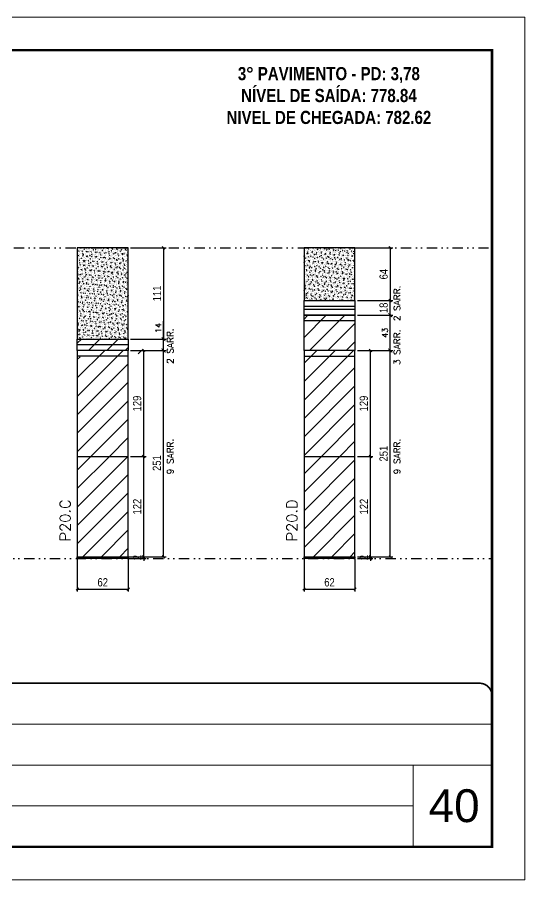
# Model space of a CAD drawing. Extents: x 2949 to 9203, y -16089 to 12527.
# Drawn here: x 8571 to 9189, y 1140 to 2190 of the extents above; entities that cross this region are included whole.
import ezdxf

# ---------------------------------------------------------------- set-up
doc = ezdxf.new("R2010")
doc.units = 0
for name, pattern in [('CONTINUO', [0]), ('DASHED', [0.75, 0.5, -0.25]), ('DIVIDE2', [0.625, 0.25, -0.125, 0, -0.125, 0, -0.125])]:
    doc.linetypes.add(name, pattern=pattern)
for name, color, linetype, lineweight in [('CARIMBO', 255, 'Continuous', 9), ('Folhas', 255, 'Continuous', 9), ('Hachura', 251, 'Continuous', 9), ('SARRAFO DE PRESSAO', 251, 'DASHED', 9), ('Texto Seção', 7, 'Continuous', 15)]:
    doc.layers.add(name, color=color, linetype=linetype, lineweight=lineweight)
for name, color, linetype in [('COTA', 241, 'Continuous'), ('NOMENCLATURA', 7, 'Continuous'), ('Nível', 160, 'Continuous'), ('Painéis', 200, 'Continuous'), ('SARR_2.2x7', 40, 'Continuous')]:
    doc.layers.add(name, color=color, linetype=linetype)
doc.styles.add('ARIAL', font='arial.ttf')
doc.styles.add('COTA TECNICA', font='techl___.ttf', dxfattribs={"height": 10})
doc.styles.add('COTA TECNICA-50', font='techl___.ttf', dxfattribs={"height": 10})
doc.styles.add('REGUA-120', font='ROMANS.shx', dxfattribs={"height": 15})
doc.styles.add('ROMANC', font='techb___.ttf', dxfattribs={"height": 2.5})
doc.styles.add('ROMANS', font='romans.shx')
doc.dimstyles.new('COTA PAINEL-50', dxfattribs={"dimtxt": 10, "dimasz": 3, "dimexe": 3, "dimexo": 3, "dimgap": 3, "dimtad": 1, "dimdec": 1, "dimzin": 12, "dimdsep": 46, "dimtxsty": 'COTA TECNICA-50', "dimblk1": 'OBLIQUE', "dimblk2": 'OBLIQUE', "dimsah": 1, "dimcen": 0.9, "dimclrd": 4, "dimclre": 4, "dimclrt": 240, "dimadec": 1, "dimazin": 3, "dimtfac": 1, "dimtdec": 1, "dimtmove": 0, "dimatfit": 3, "dimfxl": 1, "dimtolj": 1, "dimtzin": 12, "dimarcsym": 0})
doc.dimstyles.new('Cota Paínel', dxfattribs={"dimtxt": 7, "dimasz": 5, "dimexe": 3, "dimexo": 3, "dimgap": 3, "dimtad": 1, "dimdec": 1, "dimzin": 12, "dimdsep": 46, "dimtxsty": 'ROMANS', "dimblk": 'ARCHTICK', "dimcen": 0, "dimclrd": 4, "dimclre": 4, "dimclrt": 1, "dimadec": 1, "dimazin": 3, "dimtfac": 1, "dimtdec": 1, "dimtmove": 0, "dimatfit": 3, "dimldrblk": 'OBLIQUE', "dimfxl": 1, "dimtolj": 1, "dimtzin": 12, "dimarcsym": 0})
doc.dimstyles.new('PAINEL', dxfattribs={"dimtxt": 10, "dimasz": 3, "dimexe": 3, "dimexo": 3, "dimgap": 3, "dimtad": 1, "dimdec": 1, "dimzin": 12, "dimdsep": 46, "dimtxsty": 'COTA TECNICA', "dimblk1": 'OBLIQUE', "dimblk2": 'OBLIQUE', "dimsah": 1, "dimcen": 0.9, "dimclrd": 4, "dimclre": 4, "dimclrt": 240, "dimadec": 1, "dimazin": 3, "dimtfac": 1, "dimtdec": 1, "dimtmove": 0, "dimatfit": 3, "dimfxl": 1, "dimtolj": 1, "dimtzin": 12, "dimarcsym": 0})
pattern_1 = [(45, (-123005.74, -31902.071), (-11.2253202, 11.2253202), [])]
pattern_2 = [(45, (-122949.544, -31902.071), (-11.2253202, 11.2253202), [])]
pattern_3 = [(45, (4755, 4594.3), (-11.22532, 11.22532), [])]

# ---------------------------------------------------------------- blocks, each defined once
blk = doc.blocks.new('9999999999')
at = {"color": 30, "linetype": 'CONTINUO'}
for p, q in [((98564.6, 34379.6), (99584, 34379.6)), ((98564.6, 34329.8), (99488, 34329.8)), ((99584, 34329.8), (99488, 34329.8)), ((99488, 34329.8), (99488, 34230.2)), ((98564.6, 34280), (99488, 34280))]:
    blk.add_line(p, q, dxfattribs=at)
at = {"color": 30, "linetype": 'CONTINUO', "const_width": 2}
blk.add_lwpolyline([(99584, 34230.2), (99584, 34414.4, 0.414214), (99569, 34429.4), (98229, 34429.4, 0.414214), (98214, 34414.4), (98214, 34245.2, 0.414214), (98229, 34230.2), (99584, 34230.2)], format="xyb", dxfattribs=at)
at = {"layer": 'Folhas'}
blk.add_lwpolyline([(98139, 34190.2), (99624, 34190.2), (99624, 35240.2), (98139, 35240.2)], close=True, dxfattribs=at)
at = {"layer": 'Folhas', "color": 30, "const_width": 3}
blk.add_lwpolyline([(98214, 34230.2), (99584, 34230.2), (99584, 35200.2), (98214, 35200.2)], close=True, dxfattribs=at)
blk = doc.blocks.new('_Oblique')
at = {"color": 0, "linetype": 'ByBlock', "lineweight": -2}
blk.add_line((-0.5, -0.5), (0.5, 0.5), dxfattribs=at)
blk = doc.blocks.new('*D1310')
at = {"layer": 'COTA', "color": 4, "lineweight": -2, "transparency": 16777216}
for p, q in [((8643.8, 1529.8), (8643.8, 1490.5)), ((8705.8, 1529.8), (8705.8, 1490.5)), ((8643.8, 1493.5), (8705.8, 1493.5))]:
    blk.add_line(p, q, dxfattribs=at)
at = {"layer": 'Defpoints', "color": 0, "transparency": 16777216}
for p in [(8643.8, 1532.8), (8705.8, 1532.8), (8705.8, 1493.5)]:
    blk.add_point(p, dxfattribs=at)
at = {"layer": 'COTA', "color": 4, "lineweight": -2, "transparency": 16777216, "xscale": 3, "yscale": 3, "zscale": 3, "rotation": 180}
blk.add_blockref('_Oblique', (8643.8, 1493.5), dxfattribs=at)
at = {"layer": 'COTA', "color": 4, "lineweight": -2, "transparency": 16777216, "xscale": 3, "yscale": 3, "zscale": 3}
blk.add_blockref('_Oblique', (8705.8, 1493.5), dxfattribs=at)
at = {"layer": 'COTA', "color": 240, "transparency": 16777216, "insert": (8674.8, 1501.6), "char_height": 10, "attachment_point": 5, "style": 'COTA TECNICA'}
blk.add_mtext('\\A1;62', dxfattribs=at)
blk = doc.blocks.new('*D1311')
at = {"layer": 'COTA', "color": 4, "lineweight": -2, "transparency": 16777216}
for p, q in [((8724.7, 1532.8), (8724.7, 1535.8)), ((8708.8, 1532.8), (8727.7, 1532.8)), ((8708.8, 1530.8), (8727.7, 1530.8)), ((8724.7, 1530.8), (8724.7, 1532.8)), ((8724.7, 1530.8), (8724.7, 1527.8))]:
    blk.add_line(p, q, dxfattribs=at)
at = {"layer": 'Defpoints', "color": 0, "transparency": 16777216}
for p in [(8705.8, 1532.8), (8705.8, 1530.8), (8724.7, 1532.8)]:
    blk.add_point(p, dxfattribs=at)
at = {"layer": 'COTA', "color": 4, "lineweight": -2, "transparency": 16777216, "xscale": 3, "yscale": 3, "zscale": 3}
for p, rotation in [((8724.7, 1532.8), 270), ((8724.7, 1530.8), 90)]:
    blk.add_blockref('_Oblique', p, dxfattribs=dict(at, rotation=rotation))
at = {"layer": 'COTA', "color": 240, "transparency": 16777216, "insert": (8716.7, 1531.8), "char_height": 10, "attachment_point": 5, "rotation": 90, "style": 'COTA TECNICA-50'}
blk.add_mtext('\\A1;2', dxfattribs=at)
blk = doc.blocks.new('*D1323')
at = {"layer": 'COTA', "color": 4, "linetype": 'ByBlock', "lineweight": -2, "transparency": 16777216}
for p, q in [((8708.8, 1908.8), (8751.9, 1908.8)), ((8748.9, 1908.8), (8748.9, 1797.8)), ((8708.8, 1797.8), (8751.9, 1797.8))]:
    blk.add_line(p, q, dxfattribs=at)
at = {"layer": 'Defpoints', "color": 0, "linetype": 'ByBlock', "transparency": 16777216}
for p in [(8705.8, 1908.8), (8705.8, 1797.8), (8748.9, 1797.8)]:
    blk.add_point(p, dxfattribs=at)
at = {"layer": 'COTA', "color": 4, "linetype": 'ByBlock', "lineweight": -2, "transparency": 16777216, "xscale": 3, "yscale": 3, "zscale": 3}
for p, rotation in [((8748.9, 1908.8), 90), ((8748.9, 1797.8), 270)]:
    blk.add_blockref('_Oblique', p, dxfattribs=dict(at, rotation=rotation))
at = {"layer": 'COTA', "color": 240, "linetype": 'ByBlock', "transparency": 16777216, "insert": (8740.9, 1853.3), "char_height": 10, "attachment_point": 5, "rotation": 90, "style": 'COTA TECNICA'}
blk.add_mtext('\\A1;111', dxfattribs=at)
blk = doc.blocks.new('*D1324')
at = {"layer": 'COTA', "color": 4, "linetype": 'ByBlock', "lineweight": -2, "transparency": 16777216}
for p, q in [((8708.8, 1783.8), (8751.9, 1783.8)), ((8748.9, 1532.8), (8748.9, 1783.8)), ((8708.8, 1532.8), (8751.9, 1532.8))]:
    blk.add_line(p, q, dxfattribs=at)
at = {"layer": 'Defpoints', "color": 0, "linetype": 'ByBlock', "transparency": 16777216}
for p in [(8705.8, 1783.8), (8748.9, 1783.8), (8705.8, 1532.8)]:
    blk.add_point(p, dxfattribs=at)
at = {"layer": 'COTA', "color": 4, "linetype": 'ByBlock', "lineweight": -2, "transparency": 16777216, "xscale": 3, "yscale": 3, "zscale": 3}
for p, rotation in [((8748.9, 1783.8), 90), ((8748.9, 1532.8), 270)]:
    blk.add_blockref('_Oblique', p, dxfattribs=dict(at, rotation=rotation))
at = {"layer": 'COTA', "color": 240, "linetype": 'ByBlock', "transparency": 16777216, "insert": (8740.8, 1646.8), "char_height": 10, "attachment_point": 5, "rotation": 90, "style": 'COTA TECNICA'}
blk.add_mtext('\\A1;251', dxfattribs=at)
blk = doc.blocks.new('*D1319')
at = {"layer": 'COTA', "color": 4, "lineweight": -2, "transparency": 16777216}
for p, q in [((8920.1, 1529.8), (8920.1, 1490.5)), ((8982.1, 1529.8), (8982.1, 1490.5)), ((8920.1, 1493.5), (8982.1, 1493.5))]:
    blk.add_line(p, q, dxfattribs=at)
at = {"layer": 'Defpoints', "color": 0, "transparency": 16777216}
for p in [(8920.1, 1532.8), (8982.1, 1532.8), (8982.1, 1493.5)]:
    blk.add_point(p, dxfattribs=at)
at = {"layer": 'COTA', "color": 4, "lineweight": -2, "transparency": 16777216, "xscale": 3, "yscale": 3, "zscale": 3, "rotation": 180}
blk.add_blockref('_Oblique', (8920.1, 1493.5), dxfattribs=at)
at = {"layer": 'COTA', "color": 4, "lineweight": -2, "transparency": 16777216, "xscale": 3, "yscale": 3, "zscale": 3}
blk.add_blockref('_Oblique', (8982.1, 1493.5), dxfattribs=at)
at = {"layer": 'COTA', "color": 240, "transparency": 16777216, "insert": (8951.1, 1501.6), "char_height": 10, "attachment_point": 5, "style": 'COTA TECNICA'}
blk.add_mtext('\\A1;62', dxfattribs=at)
blk = doc.blocks.new('*D1320')
at = {"layer": 'COTA', "color": 4, "lineweight": -2, "transparency": 16777216}
for p, q in [((9001, 1532.8), (9001, 1535.8)), ((8985.1, 1532.8), (9004, 1532.8)), ((8985.1, 1530.8), (9004, 1530.8)), ((9001, 1530.8), (9001, 1532.8)), ((9001, 1530.8), (9001, 1527.8))]:
    blk.add_line(p, q, dxfattribs=at)
at = {"layer": 'Defpoints', "color": 0, "transparency": 16777216}
for p in [(8982.1, 1532.8), (8982.1, 1530.8), (9001, 1532.8)]:
    blk.add_point(p, dxfattribs=at)
at = {"layer": 'COTA', "color": 4, "lineweight": -2, "transparency": 16777216, "xscale": 3, "yscale": 3, "zscale": 3}
for p, rotation in [((9001, 1532.8), 270), ((9001, 1530.8), 90)]:
    blk.add_blockref('_Oblique', p, dxfattribs=dict(at, rotation=rotation))
at = {"layer": 'COTA', "color": 240, "transparency": 16777216, "insert": (8993, 1531.8), "char_height": 10, "attachment_point": 5, "rotation": 90, "style": 'COTA TECNICA-50'}
blk.add_mtext('\\A1;2', dxfattribs=at)
blk = doc.blocks.new('*D1326')
at = {"layer": 'COTA', "color": 4, "linetype": 'ByBlock', "lineweight": -2, "transparency": 16777216}
for p, q in [((8985.1, 1908.8), (9028.2, 1908.8)), ((9025.2, 1908.8), (9025.2, 1844.8)), ((8985.1, 1844.8), (9028.2, 1844.8))]:
    blk.add_line(p, q, dxfattribs=at)
at = {"layer": 'Defpoints', "color": 0, "linetype": 'ByBlock', "transparency": 16777216}
for p in [(8982.1, 1908.8), (8982.1, 1844.8), (9025.2, 1844.8)]:
    blk.add_point(p, dxfattribs=at)
at = {"layer": 'COTA', "color": 4, "linetype": 'ByBlock', "lineweight": -2, "transparency": 16777216, "xscale": 3, "yscale": 3, "zscale": 3}
for p, rotation in [((9025.2, 1908.8), 90), ((9025.2, 1844.8), 270)]:
    blk.add_blockref('_Oblique', p, dxfattribs=dict(at, rotation=rotation))
at = {"layer": 'COTA', "color": 240, "linetype": 'ByBlock', "transparency": 16777216, "insert": (9017.1, 1876.8), "char_height": 10, "attachment_point": 5, "rotation": 90, "style": 'COTA TECNICA'}
blk.add_mtext('\\A1;64', dxfattribs=at)
blk = doc.blocks.new('*D1327')
at = {"layer": 'COTA', "color": 4, "linetype": 'ByBlock', "lineweight": -2, "transparency": 16777216}
for p, q in [((8985.1, 1783.8), (9028.2, 1783.8)), ((9025.2, 1532.8), (9025.2, 1783.8)), ((8985.1, 1532.8), (9028.2, 1532.8))]:
    blk.add_line(p, q, dxfattribs=at)
at = {"layer": 'Defpoints', "color": 0, "linetype": 'ByBlock', "transparency": 16777216}
for p in [(8982.1, 1783.8), (9025.2, 1783.8), (8982.1, 1532.8)]:
    blk.add_point(p, dxfattribs=at)
at = {"layer": 'COTA', "color": 4, "linetype": 'ByBlock', "lineweight": -2, "transparency": 16777216, "xscale": 3, "yscale": 3, "zscale": 3}
for p, rotation in [((9025.2, 1783.8), 90), ((9025.2, 1532.8), 270)]:
    blk.add_blockref('_Oblique', p, dxfattribs=dict(at, rotation=rotation))
at = {"layer": 'COTA', "color": 240, "linetype": 'ByBlock', "transparency": 16777216, "insert": (9017.1, 1658.3), "char_height": 10, "attachment_point": 5, "rotation": 90, "style": 'COTA TECNICA'}
blk.add_mtext('\\A1;251', dxfattribs=at)
blk = doc.blocks.new('*D1328')
at = {"layer": 'COTA', "color": 4, "linetype": 'ByBlock', "lineweight": -2, "transparency": 16777216}
for p, q in [((8708.8, 1654.8), (8727.7, 1654.8)), ((8724.7, 1532.8), (8724.7, 1654.8)), ((8646.8, 1532.8), (8727.7, 1532.8))]:
    blk.add_line(p, q, dxfattribs=at)
at = {"layer": 'Defpoints', "color": 0, "linetype": 'ByBlock', "transparency": 16777216}
for p in [(8705.8, 1654.8), (8724.7, 1654.8), (8643.8, 1532.8)]:
    blk.add_point(p, dxfattribs=at)
at = {"layer": 'COTA', "color": 4, "linetype": 'ByBlock', "lineweight": -2, "transparency": 16777216, "xscale": 3, "yscale": 3, "zscale": 3}
for p, rotation in [((8724.7, 1654.8), 90), ((8724.7, 1532.8), 270)]:
    blk.add_blockref('_Oblique', p, dxfattribs=dict(at, rotation=rotation))
at = {"layer": 'COTA', "color": 240, "linetype": 'ByBlock', "transparency": 16777216, "insert": (8716.7, 1593.8), "char_height": 10, "attachment_point": 5, "rotation": 90, "style": 'COTA TECNICA'}
blk.add_mtext('\\A1;122', dxfattribs=at)
blk = doc.blocks.new('*D1329')
at = {"layer": 'COTA', "color": 4, "linetype": 'ByBlock', "lineweight": -2, "transparency": 16777216}
for p, q in [((8708.8, 1783.8), (8727.7, 1783.8)), ((8724.7, 1654.8), (8724.7, 1783.8)), ((8708.8, 1654.8), (8727.7, 1654.8))]:
    blk.add_line(p, q, dxfattribs=at)
at = {"layer": 'Defpoints', "color": 0, "linetype": 'ByBlock', "transparency": 16777216}
for p in [(8705.8, 1783.8), (8724.7, 1783.8), (8705.8, 1654.8)]:
    blk.add_point(p, dxfattribs=at)
at = {"layer": 'COTA', "color": 4, "linetype": 'ByBlock', "lineweight": -2, "transparency": 16777216, "xscale": 3, "yscale": 3, "zscale": 3}
for p, rotation in [((8724.7, 1783.8), 90), ((8724.7, 1654.8), 270)]:
    blk.add_blockref('_Oblique', p, dxfattribs=dict(at, rotation=rotation))
at = {"layer": 'COTA', "color": 240, "linetype": 'ByBlock', "transparency": 16777216, "insert": (8716.7, 1719.3), "char_height": 10, "attachment_point": 5, "rotation": 90, "style": 'COTA TECNICA'}
blk.add_mtext('\\A1;129', dxfattribs=at)
blk = doc.blocks.new('*D1330')
at = {"layer": 'COTA', "color": 4, "linetype": 'ByBlock', "lineweight": -2, "transparency": 16777216}
for p, q in [((8985.1, 1654.8), (9004, 1654.8)), ((9001, 1532.8), (9001, 1654.8)), ((8985.1, 1532.8), (9004, 1532.8))]:
    blk.add_line(p, q, dxfattribs=at)
at = {"layer": 'Defpoints', "color": 0, "linetype": 'ByBlock', "transparency": 16777216}
for p in [(8982.1, 1654.8), (9001, 1654.8), (8982.1, 1532.8)]:
    blk.add_point(p, dxfattribs=at)
at = {"layer": 'COTA', "color": 4, "linetype": 'ByBlock', "lineweight": -2, "transparency": 16777216, "xscale": 3, "yscale": 3, "zscale": 3}
for p, rotation in [((9001, 1654.8), 90), ((9001, 1532.8), 270)]:
    blk.add_blockref('_Oblique', p, dxfattribs=dict(at, rotation=rotation))
at = {"layer": 'COTA', "color": 240, "linetype": 'ByBlock', "transparency": 16777216, "insert": (8993, 1593.8), "char_height": 10, "attachment_point": 5, "rotation": 90, "style": 'COTA TECNICA'}
blk.add_mtext('\\A1;122', dxfattribs=at)
blk = doc.blocks.new('*D1331')
at = {"layer": 'COTA', "color": 4, "linetype": 'ByBlock', "lineweight": -2, "transparency": 16777216}
for p, q in [((8985.1, 1783.8), (9004, 1783.8)), ((9001, 1654.8), (9001, 1783.8)), ((8985.1, 1654.8), (9004, 1654.8))]:
    blk.add_line(p, q, dxfattribs=at)
at = {"layer": 'Defpoints', "color": 0, "linetype": 'ByBlock', "transparency": 16777216}
for p in [(8982.1, 1783.8), (9001, 1783.8), (8982.1, 1654.8)]:
    blk.add_point(p, dxfattribs=at)
at = {"layer": 'COTA', "color": 4, "linetype": 'ByBlock', "lineweight": -2, "transparency": 16777216, "xscale": 3, "yscale": 3, "zscale": 3}
for p, rotation in [((9001, 1783.8), 90), ((9001, 1654.8), 270)]:
    blk.add_blockref('_Oblique', p, dxfattribs=dict(at, rotation=rotation))
at = {"layer": 'COTA', "color": 240, "linetype": 'ByBlock', "transparency": 16777216, "insert": (8992.9, 1719.3), "char_height": 10, "attachment_point": 5, "rotation": 90, "style": 'COTA TECNICA'}
blk.add_mtext('\\A1;129', dxfattribs=at)
blk = doc.blocks.new('_ArchTick')
at = {"color": 0, "linetype": 'ByBlock', "const_width": 0.15}
blk.add_lwpolyline([(-0.5, -0.5), (0.5, 0.5)], dxfattribs=at)
blk = doc.blocks.new('*D1332')
at = {"layer": 'COTA', "color": 4, "lineweight": -2, "transparency": 16777216}
for p, q in [((8748.9, 1797.8), (8748.9, 1819.5)), ((8708.8, 1797.8), (8751.9, 1797.8)), ((8748.9, 1783.8), (8748.9, 1797.8)), ((8708.8, 1783.8), (8751.9, 1783.8))]:
    blk.add_line(p, q, dxfattribs=at)
at = {"layer": 'Defpoints', "color": 0, "transparency": 16777216}
for p in [(8705.8, 1797.8), (8748.9, 1797.8), (8705.8, 1783.8)]:
    blk.add_point(p, dxfattribs=at)
at = {"layer": 'COTA', "color": 4, "lineweight": -2, "transparency": 16777216, "xscale": 5, "yscale": 5, "zscale": 5}
for p, rotation in [((8748.9, 1797.8), 90), ((8748.9, 1783.8), 270)]:
    blk.add_blockref('_ArchTick', p, dxfattribs=dict(at, rotation=rotation))
at = {"layer": 'COTA', "color": 1, "transparency": 16777216, "insert": (8742.4, 1811.2), "char_height": 7, "attachment_point": 5, "rotation": 90, "style": 'ROMANS'}
blk.add_mtext('\\A1;14', dxfattribs=at)
blk = doc.blocks.new('*D1333')
at = {"layer": 'COTA', "color": 4, "lineweight": -2, "transparency": 16777216}
for p, q in [((8985.1, 1826.8), (9028.2, 1826.8)), ((9025.2, 1783.8), (9025.2, 1826.8)), ((8985.1, 1783.8), (9028.2, 1783.8))]:
    blk.add_line(p, q, dxfattribs=at)
at = {"layer": 'Defpoints', "color": 0, "transparency": 16777216}
for p in [(8982.1, 1826.8), (9025.2, 1826.8), (8982.1, 1783.8)]:
    blk.add_point(p, dxfattribs=at)
at = {"layer": 'COTA', "color": 4, "lineweight": -2, "transparency": 16777216, "xscale": 5, "yscale": 5, "zscale": 5}
for p, rotation in [((9025.2, 1826.8), 90), ((9025.2, 1783.8), 270)]:
    blk.add_blockref('_ArchTick', p, dxfattribs=dict(at, rotation=rotation))
at = {"layer": 'COTA', "color": 1, "transparency": 16777216, "insert": (9018.7, 1805.3), "char_height": 7, "attachment_point": 5, "rotation": 90, "style": 'ROMANS'}
blk.add_mtext('\\A1;43', dxfattribs=at)
blk = doc.blocks.new('*D2697')
at = {"layer": 'COTA', "color": 4, "lineweight": -2, "transparency": 16777216}
for p, q in [((8985.1, 1844.8), (9028.2, 1844.8)), ((9025.2, 1826.8), (9025.2, 1844.8)), ((8985.1, 1826.8), (9028.2, 1826.8))]:
    blk.add_line(p, q, dxfattribs=at)
at = {"layer": 'Defpoints', "color": 0, "transparency": 16777216}
for p in [(8982.1, 1844.8), (9025.2, 1844.8), (8982.1, 1826.8)]:
    blk.add_point(p, dxfattribs=at)
at = {"layer": 'COTA', "color": 4, "lineweight": -2, "transparency": 16777216, "xscale": 3, "yscale": 3, "zscale": 3}
for p, rotation in [((9025.2, 1844.8), 90), ((9025.2, 1826.8), 270)]:
    blk.add_blockref('_Oblique', p, dxfattribs=dict(at, rotation=rotation))
at = {"layer": 'COTA', "color": 240, "transparency": 16777216, "insert": (9017.1, 1835.8), "char_height": 10, "attachment_point": 5, "rotation": 90, "style": 'COTA TECNICA-50'}
blk.add_mtext('\\A1;18', dxfattribs=at)

msp = doc.modelspace()

# ---------------------------------------------------------------- hatches: boundary and pattern name
at = {"layer": 'COTA', "linetype": 'ByBlock'}
h = msp.add_hatch(dxfattribs=at)
h.set_pattern_fill('AR-CONC', color=256, scale=0.03)
h.set_pattern_definition([(50, (-123005.7396, -31899.0714), (5.46554007, -0.47817257), [0.5715, -6.2865]), (355, (-123005.7396, -31899.0714), (-1.05730264, 5.73170536), [0.4572, -5.02921753]), (100.4514447, (-123005.284, -31899.111), (4.40823741, 5.25353256), [0.48570026, -5.34270734]), (46.1842, (-123005.7396, -31897.5474), (8.13237123, -1.26126984), [0.85725, -9.42975]), (96.6355576, (-123005.062, -31897.6525), (7.122124, 7.42278374), [0.7285507, -8.01406824]), (351.184151, (-123005.74, -31897.547), (7.122124, 7.42278374), [0.685799, -7.54379196]), (21, (-123004.9776, -31897.9284), (4.54843174, -3.06795595), [0.5715, -6.2865]), (326, (-123004.9776, -31897.9284), (1.85406085, 5.52563898), [0.4572, -5.0292]), (71.451445, (-123004.5986, -31898.184), (6.40249258, 2.45768307), [0.48570026, -5.34269813]), (37.5, (-123005.7396, -31899.0714), (0.092658098, 2.536651166), [0, -4.96824, 0, -5.1054, 0, -5.04825]), (7.5, (-123005.7396, -31899.0714), (2.004589875, 3.005417245), [0, -2.91084, 0, -4.85394, 0, -1.92405]), (327.5, (-123007.4389, -31899.0714), (4.067717855, -0.17186232), [0, -1.905, 0, -5.9436, 0, -7.8867]), (317.5, (-123008.201, -31899.0714), (4.44387544, 0.76279473), [0, -2.4765, 0, -3.94716, 0, -5.6007])])
h.paths.add_polyline_path([(8705.84, 1908.84), (8643.84, 1908.84), (8643.84, 1797.84), (8705.84, 1797.84)])
h = msp.add_hatch(dxfattribs=at)
h.set_pattern_fill('AR-CONC', color=256, scale=0.03)
h.set_pattern_definition([(50, (-122949.544, -31881.0714), (5.46554007, -0.47817257), [0.5715, -6.2865]), (355, (-122949.544, -31881.0714), (-1.05730264, 5.73170536), [0.4572, -5.02921753]), (100.4514447, (-122949.0887, -31881.111), (4.40823741, 5.25353256), [0.48570026, -5.34270734]), (46.1842, (-122949.544, -31879.5474), (8.13237123, -1.26126984), [0.85725, -9.42975]), (96.6355576, (-122948.8664, -31879.6525), (7.122124, 7.42278374), [0.7285507, -8.01406824]), (351.184151, (-122949.544, -31879.547), (7.122124, 7.42278374), [0.685799, -7.54379196]), (21, (-122948.782, -31879.9284), (4.54843174, -3.06795595), [0.5715, -6.2865]), (326, (-122948.782, -31879.9284), (1.85406085, 5.52563898), [0.4572, -5.0292]), (71.451445, (-122948.403, -31880.184), (6.40249258, 2.45768307), [0.48570026, -5.34269813]), (37.5, (-122949.5441, -31881.0714), (0.092658098, 2.536651166), [0, -4.96824, 0, -5.1054, 0, -5.04825]), (7.5, (-122949.5441, -31881.0714), (2.004589875, 3.005417245), [0, -2.91084, 0, -4.85394, 0, -1.92405]), (327.5, (-122951.2434, -31881.0714), (4.067717855, -0.17186232), [0, -1.905, 0, -5.9436, 0, -7.8867]), (317.5, (-122952.0054, -31881.0714), (4.44387544, 0.76279473), [0, -2.4765, 0, -3.94716, 0, -5.6007])])
h.paths.add_polyline_path([(8982.11, 1908.84), (8920.11, 1908.84), (8920.11, 1844.84), (8982.11, 1844.84)])
at = {"layer": 'Hachura'}
h = msp.add_hatch(dxfattribs=at)
h.set_pattern_fill('ANSI31', color=256, scale=5)
h.set_pattern_definition(pattern_3)
h.paths.add_polyline_path([(8982.11, 1783.84), (8982.11, 1826.84), (8920.11, 1826.84), (8920.11, 1783.84)])
h = msp.add_hatch(dxfattribs=at)
h.set_pattern_fill('ANSI31', color=256, scale=5)
h.set_pattern_definition(pattern_3)
h.paths.add_polyline_path([(8705.84, 1797.84), (8643.84, 1797.84), (8643.84, 1783.84), (8705.84, 1783.84)])
at = {"layer": 'Hachura', "linetype": 'ByBlock'}
h = msp.add_hatch(dxfattribs=at)
h.set_pattern_fill('ANSI31', color=256, scale=5)
h.set_pattern_definition(pattern_1)
h.paths.add_polyline_path([(8705.84, 1774.84), (8727.84, 1783.84), (8665.84, 1783.84), (8643.84, 1774.84), (8643.84, 1654.84), (8705.84, 1654.84)])
h = msp.add_hatch(dxfattribs=at)
h.set_pattern_fill('ANSI31', color=256, scale=5)
h.set_pattern_definition(pattern_2)
h.paths.add_polyline_path([(8982.11, 1774.84), (8982.11, 1783.84), (8920.11, 1783.84), (8920.11, 1774.84), (8920.11, 1654.84), (8982.11, 1654.84)])
h = msp.add_hatch(dxfattribs=at)
h.set_pattern_fill('ANSI31', color=256, scale=5)
h.set_pattern_definition(pattern_1)
h.paths.add_polyline_path([(8705.84, 1654.84), (8643.84, 1654.84), (8643.84, 1532.84), (8705.84, 1532.84)])
h = msp.add_hatch(dxfattribs=at)
h.set_pattern_fill('ANSI31', color=256, scale=5)
h.set_pattern_definition(pattern_2)
h.paths.add_polyline_path([(8982.11, 1654.84), (8920.11, 1654.84), (8920.11, 1532.84), (8982.11, 1532.84)])

# ---------------------------------------------------------------- linework, layer by layer
at = {"layer": 'COTA', "linetype": 'ByBlock'}
for points in [[(8643.84, 1797.84), (8705.84, 1797.84), (8705.84, 1908.84), (8643.84, 1908.84)], [(8920.11, 1844.84), (8982.11, 1844.84), (8982.11, 1908.84), (8920.11, 1908.84)]]:
    msp.add_lwpolyline(points, close=True, dxfattribs=at)
at = {"layer": 'Nível', "color": 4, "linetype": 'DIVIDE2', "ltscale": 50}
for p, q in [((8094.69, 1908.84), (9149.03, 1908.84)), ((8138.69, 1530.84), (9149.03, 1530.84))]:
    msp.add_line(p, q, dxfattribs=at)
at = {"layer": 'Painéis'}
for p, q in [((8920.11, 1844.84), (8982.11, 1844.84)), ((8920.11, 1826.84), (8920.11, 1844.84)), ((8982.11, 1844.84), (8982.11, 1826.84)), ((8982.11, 1826.84), (8920.11, 1826.84)), ((8705.84, 1783.84), (8643.84, 1783.84)), ((8643.84, 1783.84), (8643.84, 1774.84)), ((8705.84, 1774.84), (8705.84, 1783.84)), ((8643.84, 1654.84), (8705.84, 1654.84)), ((8920.11, 1654.84), (8982.11, 1654.84))]:
    msp.add_line(p, q, dxfattribs=at)
for points in [[(8920.11, 1826.84), (8982.11, 1826.84), (8982.11, 1783.84), (8920.11, 1783.84)], [(8643.84, 1797.84), (8705.84, 1797.84), (8705.84, 1783.84), (8643.84, 1783.84)], [(8643.84, 1532.84), (8705.84, 1532.84), (8705.84, 1530.84), (8643.84, 1530.84)], [(8920.11, 1532.84), (8982.11, 1532.84), (8982.11, 1530.84), (8920.11, 1530.84)]]:
    msp.add_lwpolyline(points, close=True, dxfattribs=at)
for points in [[(8643.84, 1774.84), (8643.84, 1532.84), (8705.84, 1532.84), (8705.84, 1774.84)], [(8982.11, 1774.84), (8982.11, 1783.84), (8920.11, 1783.84), (8920.11, 1774.84)], [(8920.11, 1774.84), (8920.11, 1532.84), (8982.11, 1532.84), (8982.11, 1774.84)]]:
    msp.add_lwpolyline(points, dxfattribs=at)
at = {"layer": 'SARR_2.2x7'}
for p, q in [((8920.11, 1837.84), (8982.11, 1837.84)), ((8982.11, 1833.84), (8920.11, 1833.84)), ((8982.11, 1819.84), (8920.11, 1819.84)), ((8705.84, 1790.84), (8643.84, 1790.84)), ((8705.84, 1776.84), (8643.84, 1776.84)), ((8920.11, 1776.84), (8982.11, 1776.84))]:
    msp.add_line(p, q, dxfattribs=at)

# ---------------------------------------------------------------- block references
at = {"layer": 'SARRAFO DE PRESSAO', "color": 6, "linetype": 'ByBlock'}
msp.add_blockref('9999999999', (-90434.94, -33050.65), dxfattribs=at)

# ---------------------------------------------------------------- texts
at = {"layer": 'CARIMBO', "style": 'ARIAL'}
msp.add_text('40', height=40, dxfattribs=at).set_placement((9071.89, 1209.7))
at = {"layer": 'NOMENCLATURA', "color": 2, "insert": (8950.36, 2155.62), "char_height": 16, "attachment_point": 2, "style": 'ROMANC'}
msp.add_mtext_dynamic_manual_height_columns('\\P3° PAVIMENTO - PD: 3,78\\PNÍVEL DE SAÍDA: 778.84\\PNIVEL DE CHEGADA: 782.62', width=300.2766, gutter_width=1, heights=[0], dxfattribs=at)
at = {"layer": 'Texto Seção', "linetype": 'Continuous', "style": 'ROMANS'}
for s, p in [('2 SARR.', (9037.38, 1819.66)), ('2 SARR.', (8761.11, 1767.61)), ('3 SARR.', (9037.38, 1766.22)), ('9 SARR.', (8761.11, 1633.21)), ('9 SARR.', (9037.38, 1633.21))]:
    msp.add_text(s, height=8, rotation=90, dxfattribs=at).set_placement(p)
at = {"layer": 'Texto Seção', "char_height": 13, "width": 285.3299, "attachment_point": 7, "rotation": 90, "style": 'REGUA-120'}
for s, insert in [('P20.C', (8635.51, 1551.31)), ('P20.D', (8911.78, 1551.31))]:
    msp.add_mtext(s, dxfattribs=dict(at, insert=insert))

# ---------------------------------------------------------------- dimensions: what is measured, and where the dimension line sits
at = {"layer": 'COTA', "linetype": 'ByBlock'}
for base, p1, p2, picture, middle in [((8748.92, 1797.84), (8705.84, 1908.84), (8705.84, 1797.84), '*D1323', (8740.87, 1853.34)), ((9025.19, 1844.84), (8982.11, 1908.84), (8982.11, 1844.84), '*D1326', (9017.09, 1876.84)), ((9025.19, 1783.84), (8982.11, 1532.84), (8982.11, 1783.84), '*D1327', (9017.08, 1658.34)), ((8724.75, 1654.84), (8643.84, 1532.84), (8705.84, 1654.84), '*D1328', (8716.69, 1593.84)), ((9001.02, 1654.84), (8982.11, 1532.84), (8982.11, 1654.84), '*D1330', (8992.96, 1593.84))]:
    dim = msp.add_linear_dim(base=base, p1=p1, p2=p2, angle=90, dimstyle='PAINEL', dxfattribs=at)
    dim.commit()
    dim.dimension.update_dxf_attribs({"geometry": picture, "text_midpoint": middle})
at = {"layer": 'COTA'}
for base, p1, p2, dimstyle, picture, middle in [((9025.19, 1844.84), (8982.11, 1826.84), (8982.11, 1844.84), 'COTA PAINEL-50', '*D2697', (9017.1, 1835.84)), ((9025.19, 1826.84), (8982.11, 1783.84), (8982.11, 1826.84), 'Cota Paínel', '*D1333', (9018.69, 1805.34)), ((8748.92, 1797.84), (8705.84, 1783.84), (8705.84, 1797.84), 'Cota Paínel', '*D1332', (8742.42, 1811.18))]:
    dim = msp.add_linear_dim(base=base, p1=p1, p2=p2, angle=90, dimstyle=dimstyle, dxfattribs=at)
    dim.commit()
    dim.dimension.update_dxf_attribs({"geometry": picture, "text_midpoint": middle})
at = {"layer": 'COTA', "linetype": 'ByBlock'}
dim = msp.add_linear_dim(base=(8748.92, 1783.84), p1=(8705.84, 1532.84), p2=(8705.84, 1783.84), angle=90, dimstyle='PAINEL', dxfattribs=at)
dim.commit()
dim.dimension.update_dxf_attribs({"geometry": '*D1324', "text_midpoint": (8748.92, 1646.84), "dimtype": 160})
for base, p1, p2, picture, middle in [((8724.75, 1783.84), (8705.84, 1654.84), (8705.84, 1783.84), '*D1329', (8716.66, 1719.34)), ((9001.02, 1783.84), (8982.11, 1654.84), (8982.11, 1783.84), '*D1331', (8992.93, 1719.34))]:
    dim = msp.add_linear_dim(base=base, p1=p1, p2=p2, angle=90, dimstyle='PAINEL', override={"dimtmove": 1}, dxfattribs=at)
    dim.commit()
    dim.dimension.update_dxf_attribs({"geometry": picture, "text_midpoint": middle})
at = {"layer": 'COTA'}
for base, p1, p2, picture, middle in [((8724.75, 1532.84), (8705.84, 1530.84), (8705.84, 1532.84), '*D1311', (8724.75, 1531.84)), ((9001.02, 1532.84), (8982.11, 1530.84), (8982.11, 1532.84), '*D1320', (9001.02, 1531.84))]:
    dim = msp.add_linear_dim(base=base, p1=p1, p2=p2, angle=90, dimstyle='COTA PAINEL-50', dxfattribs=at)
    dim.commit()
    dim.dimension.update_dxf_attribs({"geometry": picture, "text_midpoint": middle, "dimtype": 160})
for base, p1, p2, picture, middle in [((8705.84, 1493.5), (8643.84, 1532.84), (8705.84, 1532.84), '*D1310', (8674.84, 1501.6)), ((8982.11, 1493.5), (8920.11, 1532.84), (8982.11, 1532.84), '*D1319', (8951.11, 1501.6))]:
    dim = msp.add_linear_dim(base=base, p1=p1, p2=p2, dimstyle='PAINEL', override={"dimarcsym": 2}, dxfattribs=at)
    dim.commit()
    dim.dimension.update_dxf_attribs({"geometry": picture, "text_midpoint": middle})

doc.saveas('drawing.dxf')
